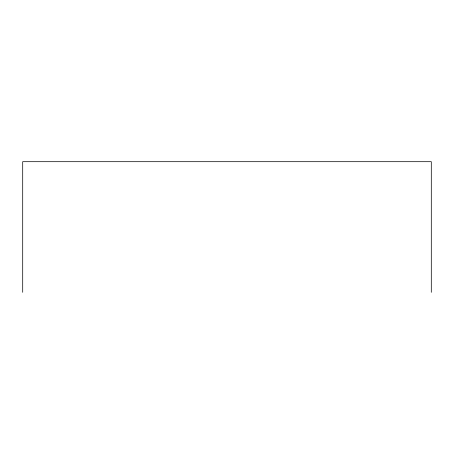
<?xml version="1.0" encoding="UTF-8"?>
<svg xmlns="http://www.w3.org/2000/svg" width="454" height="454" viewBox="0 0 454 454"><rect width="100%" height="100%" fill="white"/><g stroke="black" fill="none" stroke-linecap="round" stroke-linejoin="round"><path stroke-width="0.68" d="M431.3 292.314L431.3 161.686L22.7 161.686L22.7 292.314"/></g></svg>
